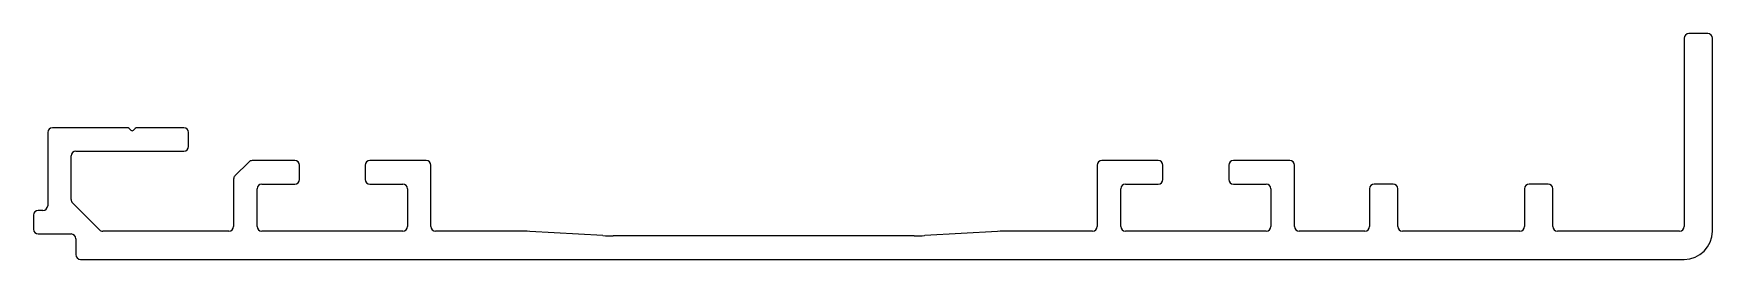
# Model space of a CAD drawing. Extents: x 2 to 181, y 2 to 26.
import ezdxf

# ---------------------------------------------------------------- set-up
doc = ezdxf.new("R2010")
doc.units = 0
doc.layers.get('0').update_dxf_attribs({"linetype": 'CONTINUOUS'})

msp = doc.modelspace()

# ---------------------------------------------------------------- linework, layer by layer
for p, q in [((177.95, 25.71), (177.95, 16.21)), ((180.45, 26.21), (178.45, 26.21)), ((180.95, 16.21), (180.95, 25.71)), ((12.19, 16.21), (4.2, 16.21)), ((12.56, 15.95), (12.37, 16.14)), ((13.02, 16.14), (12.84, 15.96)), ((18.2, 16.21), (13.2, 16.21)), ((177.95, 16.21), (177.95, 5.71)), ((180.95, 5.21), (180.95, 16.21)), ((3.7, 15.71), (3.7, 7.91)), ((18.7, 14.21), (18.7, 15.71)), ((6.2, 8.58), (6.2, 13.21)), ((6.7, 13.71), (18.2, 13.71)), ((25.1, 12.56), (23.64, 11.09)), ((30, 12.71), (25.46, 12.71)), ((44, 12.71), (38, 12.71)), ((121.95, 12.71), (115.95, 12.71)), ((135.95, 12.71), (129.95, 12.71)), ((23.5, 10.75), (23.5, 5.71)), ((30.5, 10.71), (30.5, 12.21)), ((37.5, 12.21), (37.5, 10.71)), ((44.5, 5.71), (44.5, 12.21)), ((115.45, 12.21), (115.45, 5.71)), ((122.45, 10.71), (122.45, 12.21)), ((129.45, 12.21), (129.45, 10.71)), ((136.45, 5.71), (136.45, 12.21)), ((26, 5.71), (26, 9.71)), ((26.5, 10.21), (30, 10.21)), ((38, 10.21), (41.5, 10.21)), ((42, 9.71), (42, 5.71)), ((117.95, 5.71), (117.95, 9.71)), ((118.45, 10.21), (121.95, 10.21)), ((129.95, 10.21), (133.45, 10.21)), ((133.95, 9.71), (133.95, 5.71)), ((144.45, 9.71), (144.45, 5.71)), ((146.95, 10.21), (144.95, 10.21)), ((147.45, 5.71), (147.45, 9.71)), ((160.95, 9.71), (160.95, 5.71)), ((163.45, 10.21), (161.45, 10.21)), ((163.95, 5.71), (163.95, 9.71)), ((3.2, 7.41), (2.7, 7.41)), ((9.22, 5.35), (6.34, 8.22)), ((2.2, 6.91), (2.2, 5.41)), ((2.7, 4.91), (6.2, 4.91)), ((6.7, 4.41), (6.7, 2.71)), ((23, 5.21), (9.56, 5.21)), ((41.5, 5.21), (26.5, 5.21)), ((53.9, 5.21), (45, 5.21)), ((62.82, 4.74), (55.02, 5.18)), ((95.95, 4.71), (63.9, 4.71)), ((104.83, 5.18), (97.08, 4.74)), ((114.95, 5.21), (106.03, 5.21)), ((133.45, 5.21), (118.45, 5.21)), ((143.95, 5.21), (136.95, 5.21)), ((160.45, 5.21), (147.95, 5.21)), ((177.45, 5.21), (164.45, 5.21)), ((7.2, 2.21), (177.95, 2.21))]:
    msp.add_line(p, q)
for centre, radius, start, end in [((178.45, 25.71), 0.5, 90, 180), ((180.45, 25.71), 0.5, 0, 90), ((4.2, 15.71), 0.5, 90, 180), ((12.19, 15.96), 0.25, 45.0175, 90), ((13.2, 15.96), 0.25, 90, 134.9825), ((18.2, 15.71), 0.5, 0, 90), ((12.7, 16.09), 0.2, 225.386, 316.7055), ((6.7, 13.21), 0.5, 90, 180), ((18.2, 14.21), 0.5, 270, 0), ((25.46, 12.21), 0.5, 90, 135.8351), ((30, 12.21), 0.5, 0, 90), ((38, 12.21), 0.5, 90, 180), ((44, 12.21), 0.5, 0, 90), ((115.95, 12.21), 0.5, 90, 180), ((121.95, 12.21), 0.5, 0, 90), ((129.95, 12.21), 0.5, 90, 180), ((135.95, 12.21), 0.5, 0, 90), ((24, 10.75), 0.5, 135.8351, 180), ((26.5, 9.71), 0.5, 90, 180), ((30, 10.71), 0.5, 270, 0), ((38, 10.71), 0.5, 180, 270), ((41.5, 9.71), 0.5, 360, 90), ((118.45, 9.71), 0.5, 90, 180), ((121.95, 10.71), 0.5, 270, 0), ((129.95, 10.71), 0.5, 180, 270), ((133.45, 9.71), 0.5, 360, 90), ((144.95, 9.71), 0.5, 90, 180), ((146.95, 9.71), 0.5, 0, 90), ((161.45, 9.71), 0.5, 90, 180), ((163.45, 9.71), 0.5, 0, 90), ((2.7, 6.91), 0.5, 90, 180), ((3.2, 7.91), 0.5, 270, 0), ((6.7, 8.58), 0.5, 180, 225), ((2.7, 5.41), 0.5, 180, 270), ((23, 5.71), 0.5, 270, 0), ((26.5, 5.71), 0.5, 180, 270), ((41.5, 5.71), 0.5, 270, 0), ((45, 5.71), 0.5, 180, 270), ((114.95, 5.71), 0.5, 270, 0), ((118.45, 5.71), 0.5, 180, 270), ((133.45, 5.71), 0.5, 270, 0), ((136.95, 5.71), 0.5, 180, 270), ((143.95, 5.71), 0.5, 270, 0), ((147.95, 5.71), 0.5, 180, 270), ((160.45, 5.71), 0.5, 270, 0), ((164.45, 5.71), 0.5, 180, 270), ((177.45, 5.71), 0.5, 270, 0), ((6.2, 4.41), 0.5, 360, 90), ((9.56, 5.71), 0.5, 225.8375, 270), ((53.9, -14.79), 20, 86.7743, 90), ((63.9, 24.71), 20, 266.921, 270.0002), ((95.95, 24.71), 20, 270, 273.2255), ((105.95, -14.79), 20, 89.7747, 93.2257), ((177.95, 5.21), 3, 270, 0), ((7.2, 2.71), 0.5, 180, 270)]:
    msp.add_arc(centre, radius, start, end)

doc.saveas('drawing.dxf')
